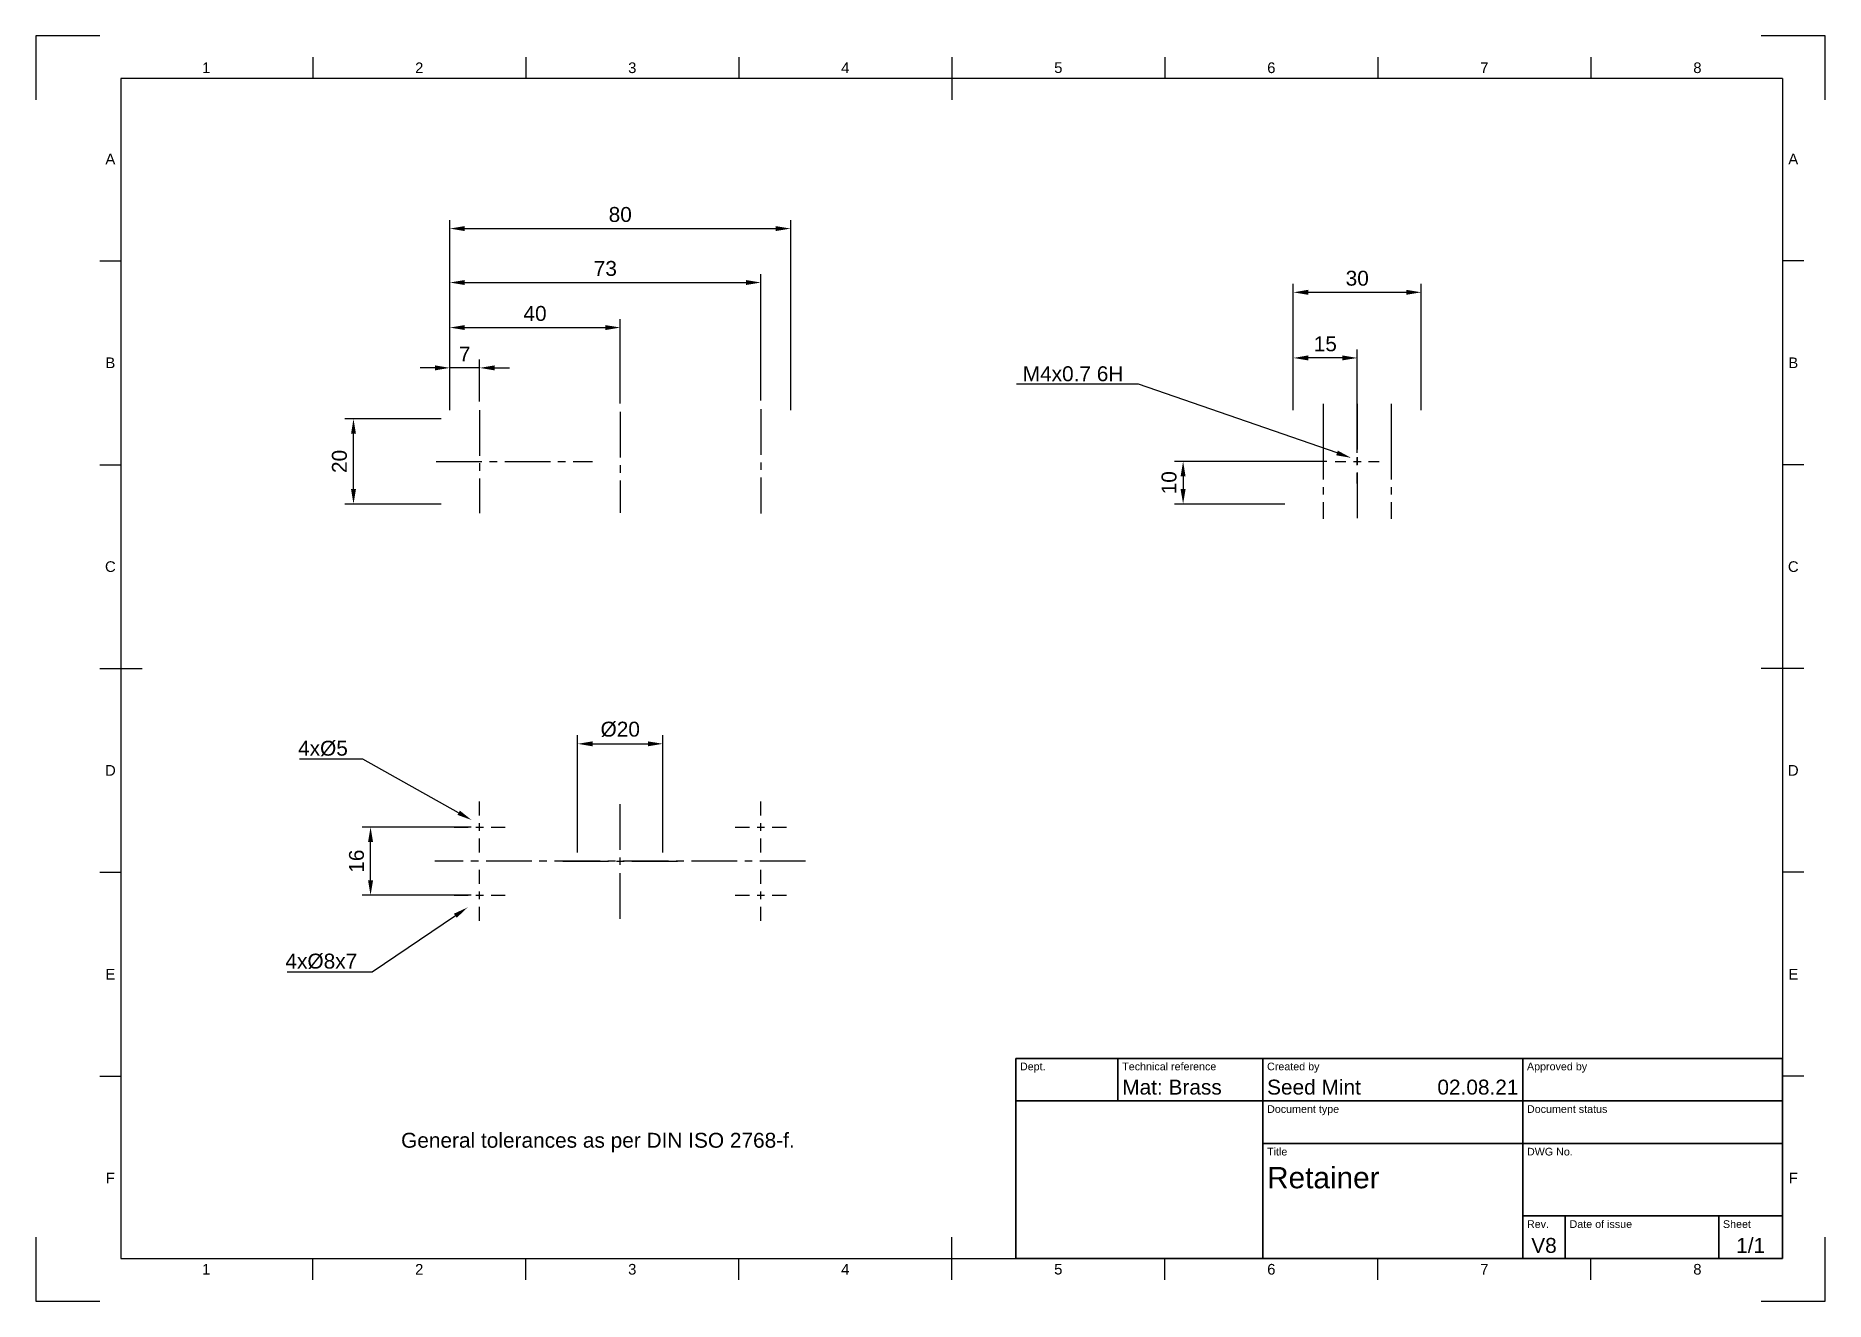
# Paper-space layout 'Plan1' of a CAD drawing. Header units: millimetres. Extents: x 0 to 420, y 0 to 297.
import ezdxf
from ezdxf import colors
from ezdxf.entities.mleader import LeaderData, LeaderLine
from ezdxf.enums import TextEntityAlignment as Align
from ezdxf.math import Vec2, Vec3

# ---------------------------------------------------------------- set-up
doc = ezdxf.new("R2010")
doc.units = ezdxf.units.MM
doc.header["$LTSCALE"] = 0.75
doc.linetypes.add('CENTER2', pattern=[28.575, 19.05, -3.175, 3.175, -3.175])
for name, color, linetype, lineweight in [('Annotations', 7, 'Continuous', 25), ('Border', 7, 'Continuous', 25), ('Center Lines', 7, 'CENTER2', 25), ('Dimensions', 7, 'Continuous', 25), ('TitleBlock', 7, 'Continuous', 35)]:
    doc.layers.add(name, color=color, linetype=linetype, lineweight=lineweight)
doc.styles.add('FusionTitle', font='Arial.ttf')
doc.styles.get("Standard").update_dxf_attribs({"font": 'Arial.ttf'})
doc.dimstyles.new('ISO-25', dxfattribs={"dimtxt": 3.5, "dimasz": 3.5, "dimexe": 2, "dimexo": 2, "dimgap": 1.5, "dimtad": 1, "dimzin": 12, "dimdsep": 46, "dimtxsty": 'Standard', "dimcen": 0, "dimclrd": 256, "dimclre": 256, "dimclrt": 256, "dimazin": 3, "dimtp": 0.1, "dimtm": 0.1, "dimtfac": 0.714, "dimtmove": 0, "dimatfit": 3, "dimfxl": 1, "dimtzin": 12, "dimarcsym": 0})

# ---------------------------------------------------------------- blocks, each defined once
blk = doc.blocks.new('ISO_A3_SHEET')
at = {"layer": 'Border'}
for p, q in [((65, 292), (65, 287)), ((115, 292), (115, 287)), ((165, 292), (165, 287)), ((215, 292), (215, 282)), ((265, 292), (265, 287)), ((315, 292), (315, 287)), ((365, 292), (365, 287)), ((410, 287), (20, 287)), ((20, 287), (20, 10)), ((410, 287), (410, 10)), ((15, 244.16666), (20, 244.16666)), ((415, 244.16666), (410, 244.16666)), ((15, 196.33333), (20, 196.33333)), ((415, 196.33333), (410, 196.33333)), ((15, 148.5), (25, 148.5)), ((415, 148.5), (405, 148.5)), ((15, 100.66667), (20, 100.66667)), ((415, 100.66667), (410, 100.66667)), ((15, 52.83334), (20, 52.83334)), ((415, 52.83334), (410, 52.83334)), ((215, 5), (215, 15)), ((20, 10), (410, 10)), ((65, 5), (65, 10)), ((115, 5), (115, 10)), ((165, 5), (165, 10)), ((265, 5), (265, 10)), ((315, 5), (315, 10)), ((365, 5), (365, 10))]:
    blk.add_line(p, q, dxfattribs=at)
at = {"layer": 'Defpoints'}
for p, q in [((15, 297), (0, 297)), ((0, 297), (0, 282)), ((420, 297), (405, 297)), ((420, 282), (420, 297)), ((0, 15), (0, 0)), ((420, 0), (420, 15)), ((0, 0), (15, 0)), ((405, 0), (420, 0))]:
    blk.add_line(p, q, dxfattribs=at)
at = {"layer": 'Border', "style": 'FusionTitle'}
for s, p in [('1', (40, 289.5)), ('2', (90, 289.5)), ('3', (140, 289.5)), ('4', (190, 289.5)), ('5', (240, 289.5)), ('6', (290, 289.5)), ('7', (340, 289.5)), ('8', (390, 289.5)), ('A', (17.5, 268.08333)), ('A', (412.5, 268.08333)), ('B', (17.5, 220.25)), ('B', (412.5, 220.25)), ('C', (17.5, 172.41667)), ('C', (412.5, 172.41667)), ('D', (17.5, 124.58334)), ('D', (412.5, 124.58334)), ('E', (17.5, 76.75001)), ('E', (412.5, 76.75001)), ('F', (17.5, 28.91668)), ('F', (412.5, 28.91668)), ('1', (40, 7.5)), ('2', (90, 7.5)), ('3', (140, 7.5)), ('4', (190, 7.5)), ('5', (240, 7.5)), ('6', (290, 7.5)), ('7', (340, 7.5)), ('8', (390, 7.5))]:
    blk.add_text(s, height=2.5, dxfattribs=at).set_placement(p, align=Align.MIDDLE)
blk = doc.blocks.new('ISO_TITLEBLOCK')
at = {"layer": 'TitleBlock'}
for p, q in [((0, 47), (-180, 47)), ((-180, 47), (-180, 0)), ((-156, 37), (-156, 47)), ((-122, 0), (-122, 47)), ((-61, 0), (-61, 47)), ((0, 0), (0, 47)), ((-180, 37), (0, 37)), ((-122, 27), (0, 27)), ((-61, 10), (0, 10)), ((-51, 0), (-51, 10)), ((-15, 0), (-15, 10)), ((-180, 0), (0, 0))]:
    blk.add_line(p, q, dxfattribs=at)
at = {"layer": 'TitleBlock', "style": 'FusionTitle'}
for s, p in [('Dept.', (-179, 46)), ('Technical reference', (-155, 46)), ('Created by', (-121, 46)), ('Approved by', (-60, 46)), ('Document type', (-121, 36)), ('Document status', (-60, 36)), ('Title', (-121, 26)), ('DWG No.', (-60, 26)), ('Rev.', (-60, 9)), ('Date of issue', (-50, 9)), ('Sheet', (-14, 9))]:
    blk.add_text(s, height=1.8, dxfattribs=at).set_placement(p, align=Align.TOP_LEFT)
for tag, height, p in [('DEPT', 3.5, (-179, 42)), ('TECHNICAL_REFERENCE', 3.5, (-155, 42)), ('CREATED_BY', 3.5, (-121, 42)), ('APPROVED_BY', 3.5, (-60, 42)), ('DOCUMENT_TYPE', 3.5, (-121, 32)), ('DOCUMENT_STATUS', 3.5, (-60, 32)), ('TITLE_1', 5, (-121, 21.5)), ('TITLE_2', 5, (-121, 14)), ('TITLE_3', 5, (-121, 6.5)), ('DATE_OF_ISSUE', 3.5, (-50, 5))]:
    blk.add_attdef(tag, text='', height=height, dxfattribs=at).set_placement(p, align=Align.TOP_LEFT)
for tag, p in [('CREATED_DATE', (-62, 42)), ('APPROVED_DATE', (-0.99, 42))]:
    blk.add_attdef(tag, text='', height=3.5, dxfattribs=at).set_placement(p, align=Align.TOP_RIGHT)
for tag, height, p in [('DRAWING_NUMBER', 5, (-30.5, 19.75)), ('REV', 3.5, (-56, 4.85)), ('SHEET', 3.5, (-7.5, 4.85))]:
    blk.add_attdef(tag, text='', height=height, dxfattribs=at).set_placement(p, align=Align.TOP_CENTER)
blk = doc.blocks.new('*D26')
at = {"layer": 'Defpoints', "color": 0, "transparency": 16777216}
for p in [(74.57, 207.1), (97.18, 207.1), (97.18, 187.1)]:
    blk.add_point(p, dxfattribs=at)
at = {"layer": 'Dimensions', "lineweight": -2, "transparency": 16777216}
for p, q in [((95.18, 207.1), (72.57, 207.1)), ((74.57, 190.6), (74.57, 203.6)), ((95.18, 187.1), (72.57, 187.1))]:
    blk.add_line(p, q, dxfattribs=at)
at = {"layer": 'Dimensions', "transparency": 16777216}
for points in [[(73.99, 203.6), (75.15, 203.6), (74.57, 207.1)], [(73.99, 190.6), (75.15, 190.6), (74.57, 187.1)]]:
    blk.add_solid(points, dxfattribs=at)
at = {"layer": 'Dimensions', "transparency": 16777216, "insert": (71.28, 197.1), "char_height": 3.5, "attachment_point": 5, "rotation": 90}
blk.add_mtext('20', dxfattribs=at)
blk = doc.blocks.new('*D27')
at = {"layer": 'Defpoints', "color": 0, "transparency": 16777216}
for p in [(325.16, 236.79), (295.16, 207.1), (325.16, 207.1)]:
    blk.add_point(p, dxfattribs=at)
at = {"layer": 'Dimensions', "lineweight": -2, "transparency": 16777216}
for p, q in [((295.16, 209.1), (295.16, 238.79)), ((298.66, 236.79), (321.66, 236.79)), ((325.16, 209.1), (325.16, 238.79))]:
    blk.add_line(p, q, dxfattribs=at)
at = {"layer": 'Dimensions', "transparency": 16777216}
for points in [[(298.66, 237.38), (298.66, 236.21), (295.16, 236.79)], [(321.66, 237.38), (321.66, 236.21), (325.16, 236.79)]]:
    blk.add_solid(points, dxfattribs=at)
at = {"layer": 'Dimensions', "transparency": 16777216, "insert": (310.16, 240.08), "char_height": 3.5, "attachment_point": 5}
blk.add_mtext('30', dxfattribs=at)
blk = doc.blocks.new('*U28')
at = {"layer": 'Center Lines', "color": 0, "ltscale": 0.75, "transparency": 16777216}
for p, q in [((0, 2.68), (0, 5.17)), ((-5.17, 0), (-2.68, 0)), ((2.68, 0), (5.17, 0)), ((0, -5.17), (0, -2.68))]:
    blk.add_line(p, q, dxfattribs=at)
at = {"layer": 'Center Lines', "color": 0, "linetype": 'Continuous', "ltscale": 0.75, "transparency": 16777216}
for p, q in [((-0.89, 0), (0.89, 0)), ((0, -0.89), (0, 0.89))]:
    blk.add_line(p, q, dxfattribs=at)
blk = doc.blocks.new('*D29')
at = {"layer": 'Defpoints', "color": 0, "transparency": 16777216}
for p in [(295.16, 221.39), (295.16, 207.1), (310.16, 197.1)]:
    blk.add_point(p, dxfattribs=at)
at = {"layer": 'Dimensions', "lineweight": -2, "transparency": 16777216}
for p, q in [((295.16, 209.1), (295.16, 223.39)), ((310.16, 199.1), (310.16, 223.39)), ((306.66, 221.39), (298.66, 221.39))]:
    blk.add_line(p, q, dxfattribs=at)
at = {"layer": 'Dimensions', "transparency": 16777216}
for points in [[(298.66, 221.98), (298.66, 220.81), (295.16, 221.39)], [(306.66, 221.98), (306.66, 220.81), (310.16, 221.39)]]:
    blk.add_solid(points, dxfattribs=at)
at = {"layer": 'Dimensions', "transparency": 16777216, "insert": (302.66, 224.68), "char_height": 3.5, "attachment_point": 5}
blk.add_mtext('15', dxfattribs=at)
blk = doc.blocks.new('*D30')
at = {"layer": 'Defpoints', "color": 0, "transparency": 16777216}
for p in [(304.99, 197.1), (269.29, 187.1), (295.16, 187.1)]:
    blk.add_point(p, dxfattribs=at)
at = {"layer": 'Dimensions', "lineweight": -2, "transparency": 16777216}
for p, q in [((302.99, 197.1), (267.29, 197.1)), ((269.29, 193.6), (269.29, 190.6)), ((293.16, 187.1), (267.29, 187.1))]:
    blk.add_line(p, q, dxfattribs=at)
at = {"layer": 'Dimensions', "transparency": 16777216}
for points in [[(268.7, 193.6), (269.87, 193.6), (269.29, 197.1)], [(268.7, 190.6), (269.87, 190.6), (269.29, 187.1)]]:
    blk.add_solid(points, dxfattribs=at)
at = {"layer": 'Dimensions', "transparency": 16777216, "insert": (266, 192.1), "char_height": 3.5, "attachment_point": 5, "rotation": 90}
blk.add_mtext('10', dxfattribs=at)
blk = doc.blocks.new('*U31')
at = {"layer": 'Center Lines', "color": 0, "ltscale": 0.75, "transparency": 16777216}
for p, q in [((0, 2.68), (0, 6)), ((-6, 0), (-2.68, 0)), ((2.68, 0), (6, 0)), ((0, -6), (0, -2.68))]:
    blk.add_line(p, q, dxfattribs=at)
at = {"layer": 'Center Lines', "color": 0, "linetype": 'Continuous', "ltscale": 0.75, "transparency": 16777216}
for p, q in [((-0.89, 0), (0.89, 0)), ((0, -0.89), (0, 0.89))]:
    blk.add_line(p, q, dxfattribs=at)
blk = doc.blocks.new('*U32')
at = {"layer": 'Center Lines', "color": 0, "ltscale": 0.75, "transparency": 16777216}
for p, q in [((0, 2.68), (0, 6)), ((-6, 0), (-2.68, 0)), ((2.68, 0), (6, 0)), ((0, -6), (0, -2.68))]:
    blk.add_line(p, q, dxfattribs=at)
at = {"layer": 'Center Lines', "color": 0, "linetype": 'Continuous', "ltscale": 0.75, "transparency": 16777216}
for p, q in [((-0.89, 0), (0.89, 0)), ((0, -0.89), (0, 0.89))]:
    blk.add_line(p, q, dxfattribs=at)
blk = doc.blocks.new('*U33')
at = {"layer": 'Center Lines', "color": 0, "ltscale": 0.75, "transparency": 16777216}
for p, q in [((0, 2.68), (0, 6)), ((-6, 0), (-2.68, 0)), ((2.68, 0), (6, 0)), ((0, -6), (0, -2.68))]:
    blk.add_line(p, q, dxfattribs=at)
at = {"layer": 'Center Lines', "color": 0, "linetype": 'Continuous', "ltscale": 0.75, "transparency": 16777216}
for p, q in [((-0.89, 0), (0.89, 0)), ((0, -0.89), (0, 0.89))]:
    blk.add_line(p, q, dxfattribs=at)
blk = doc.blocks.new('*U34')
at = {"layer": 'Center Lines', "color": 0, "ltscale": 0.75, "transparency": 16777216}
for p, q in [((0, 2.68), (0, 6)), ((-6, 0), (-2.68, 0)), ((2.68, 0), (6, 0)), ((0, -6), (0, -2.68))]:
    blk.add_line(p, q, dxfattribs=at)
at = {"layer": 'Center Lines', "color": 0, "linetype": 'Continuous', "ltscale": 0.75, "transparency": 16777216}
for p, q in [((-0.89, 0), (0.89, 0)), ((0, -0.89), (0, 0.89))]:
    blk.add_line(p, q, dxfattribs=at)
blk = doc.blocks.new('*U36')
at = {"layer": 'Center Lines', "color": 0, "ltscale": 0.75, "transparency": 16777216}
for p, q in [((0, 2.68), (0, 13.5)), ((-13.5, 0), (-2.68, 0)), ((2.68, 0), (13.5, 0)), ((0, -13.5), (0, -2.68))]:
    blk.add_line(p, q, dxfattribs=at)
at = {"layer": 'Center Lines', "color": 0, "linetype": 'Continuous', "ltscale": 0.75, "transparency": 16777216}
for p, q in [((-0.89, 0), (0.89, 0)), ((0, -0.89), (0, 0.89))]:
    blk.add_line(p, q, dxfattribs=at)
blk = doc.blocks.new('*U37')
at = {"layer": 'Center Lines', "color": 0, "ltscale": 0.75, "transparency": 16777216}
blk.add_line((43.5, 0), (-43.5, 0), dxfattribs=at)
blk = doc.blocks.new('*D41')
at = {"layer": 'Defpoints', "color": 0, "transparency": 16777216}
for p in [(78.57, 111.28), (104.18, 111.28), (104.18, 95.28)]:
    blk.add_point(p, dxfattribs=at)
at = {"layer": 'Dimensions', "lineweight": -2, "transparency": 16777216}
for p, q in [((102.18, 111.28), (76.57, 111.28)), ((78.57, 98.78), (78.57, 107.78)), ((102.18, 95.28), (76.57, 95.28))]:
    blk.add_line(p, q, dxfattribs=at)
at = {"layer": 'Dimensions', "transparency": 16777216}
for points in [[(77.99, 107.78), (79.16, 107.78), (78.57, 111.28)], [(77.99, 98.78), (79.16, 98.78), (78.57, 95.28)]]:
    blk.add_solid(points, dxfattribs=at)
at = {"layer": 'Dimensions', "transparency": 16777216, "insert": (75.29, 103.28), "char_height": 3.5, "attachment_point": 5, "rotation": 90}
blk.add_mtext('16', dxfattribs=at)
blk = doc.blocks.new('*D42')
at = {"layer": 'Defpoints', "color": 0, "transparency": 16777216}
for p in [(147.18, 130.82), (127.18, 103.28), (147.18, 103.28)]:
    blk.add_point(p, dxfattribs=at)
at = {"layer": 'Dimensions', "lineweight": -2, "transparency": 16777216}
for p, q in [((127.18, 105.28), (127.18, 132.82)), ((130.68, 130.82), (143.68, 130.82)), ((147.18, 105.28), (147.18, 132.82))]:
    blk.add_line(p, q, dxfattribs=at)
at = {"layer": 'Dimensions', "transparency": 16777216}
for points in [[(130.68, 131.4), (130.68, 130.24), (127.18, 130.82)], [(143.68, 131.4), (143.68, 130.24), (147.18, 130.82)]]:
    blk.add_solid(points, dxfattribs=at)
at = {"layer": 'Dimensions', "transparency": 16777216, "insert": (137.18, 134.2), "char_height": 3.5, "attachment_point": 5}
blk.add_mtext('%%C20', dxfattribs=at)
blk = doc.blocks.new('*U43')
at = {"layer": 'Center Lines', "color": 0, "ltscale": 0.75, "transparency": 16777216}
blk.add_line((0, 7), (0, -7), dxfattribs=at)
blk = doc.blocks.new('*U44')
at = {"layer": 'Center Lines', "color": 0, "ltscale": 0.75, "transparency": 16777216}
blk.add_line((0, 10), (0, -10), dxfattribs=at)
blk = doc.blocks.new('*U45')
at = {"layer": 'Center Lines', "color": 0, "ltscale": 0.75, "transparency": 16777216}
blk.add_line((0, 13.5), (0, -13.5), dxfattribs=at)
blk = doc.blocks.new('*U46')
at = {"layer": 'Center Lines', "color": 0, "ltscale": 0.75, "transparency": 16777216}
blk.add_line((0, 10), (0, -10), dxfattribs=at)
blk = doc.blocks.new('*U47')
at = {"layer": 'Center Lines', "color": 0, "ltscale": 0.75, "transparency": 16777216}
blk.add_line((0, 7), (0, -7), dxfattribs=at)
blk = doc.blocks.new('*U48')
at = {"layer": 'Center Lines', "color": 0, "ltscale": 0.75, "transparency": 16777216}
blk.add_line((0, 15.56), (0, -8.66), dxfattribs=at)
blk = doc.blocks.new('*U49')
at = {"layer": 'Center Lines', "color": 0, "ltscale": 0.75, "transparency": 16777216}
blk.add_line((-18.35, 0), (18.35, 0), dxfattribs=at)
blk = doc.blocks.new('*U50')
at = {"layer": 'Center Lines', "color": 0, "ltscale": 0.75, "transparency": 16777216}
blk.add_line((0, 15.79), (0, -8.73), dxfattribs=at)
blk = doc.blocks.new('*U51')
at = {"layer": 'Center Lines', "color": 0, "ltscale": 0.75, "transparency": 16777216}
blk.add_line((0, 8.71), (0, -14.99), dxfattribs=at)
blk = doc.blocks.new('*D52')
at = {"layer": 'Defpoints', "color": 0, "transparency": 16777216}
for p in [(97.18, 219.06), (97.18, 207.1), (104.18, 209.16)]:
    blk.add_point(p, dxfattribs=at)
at = {"layer": 'Dimensions', "lineweight": -2, "transparency": 16777216}
for p, q in [((93.68, 219.06), (90.18, 219.06)), ((97.18, 209.1), (97.18, 221.06)), ((104.18, 219.06), (97.18, 219.06)), ((104.18, 211.16), (104.18, 221.06)), ((107.68, 219.06), (111.18, 219.06))]:
    blk.add_line(p, q, dxfattribs=at)
at = {"layer": 'Dimensions', "transparency": 16777216}
for points in [[(93.68, 219.64), (93.68, 218.47), (97.18, 219.06)], [(107.68, 219.64), (107.68, 218.47), (104.18, 219.06)]]:
    blk.add_solid(points, dxfattribs=at)
at = {"layer": 'Dimensions', "transparency": 16777216, "insert": (100.68, 222.31), "char_height": 3.5, "attachment_point": 5}
blk.add_mtext('7', dxfattribs=at)
blk = doc.blocks.new('*D53')
at = {"layer": 'Defpoints', "color": 0, "transparency": 16777216}
for p in [(137.18, 228.52), (97.18, 207.1), (137.18, 208.72)]:
    blk.add_point(p, dxfattribs=at)
at = {"layer": 'Dimensions', "lineweight": -2, "transparency": 16777216}
for p, q in [((97.18, 209.1), (97.18, 230.52)), ((100.68, 228.52), (133.68, 228.52)), ((137.18, 210.72), (137.18, 230.52))]:
    blk.add_line(p, q, dxfattribs=at)
at = {"layer": 'Dimensions', "transparency": 16777216}
for points in [[(100.68, 229.1), (100.68, 227.94), (97.18, 228.52)], [(133.68, 229.1), (133.68, 227.94), (137.18, 228.52)]]:
    blk.add_solid(points, dxfattribs=at)
at = {"layer": 'Dimensions', "transparency": 16777216, "insert": (117.18, 231.81), "char_height": 3.5, "attachment_point": 5}
blk.add_mtext('40', dxfattribs=at)
blk = doc.blocks.new('*D54')
at = {"layer": 'Defpoints', "color": 0, "transparency": 16777216}
for p in [(170.18, 239.09), (97.18, 207.1), (170.18, 209.39)]:
    blk.add_point(p, dxfattribs=at)
at = {"layer": 'Dimensions', "lineweight": -2, "transparency": 16777216}
for p, q in [((97.18, 209.1), (97.18, 241.09)), ((170.18, 211.39), (170.18, 241.09)), ((100.68, 239.09), (166.68, 239.09))]:
    blk.add_line(p, q, dxfattribs=at)
at = {"layer": 'Dimensions', "transparency": 16777216}
for points in [[(100.68, 239.67), (100.68, 238.5), (97.18, 239.09)], [(166.68, 239.67), (166.68, 238.5), (170.18, 239.09)]]:
    blk.add_solid(points, dxfattribs=at)
at = {"layer": 'Dimensions', "transparency": 16777216, "insert": (133.68, 242.38), "char_height": 3.5, "attachment_point": 5}
blk.add_mtext('73', dxfattribs=at)
blk = doc.blocks.new('*D55')
at = {"layer": 'Defpoints', "color": 0, "transparency": 16777216}
for p in [(177.18, 251.75), (97.18, 207.1), (177.18, 207.1)]:
    blk.add_point(p, dxfattribs=at)
at = {"layer": 'Dimensions', "lineweight": -2, "transparency": 16777216}
for p, q in [((97.18, 209.1), (97.18, 253.75)), ((177.18, 209.1), (177.18, 253.75)), ((100.68, 251.75), (173.68, 251.75))]:
    blk.add_line(p, q, dxfattribs=at)
at = {"layer": 'Dimensions', "transparency": 16777216}
for points in [[(100.68, 252.33), (100.68, 251.17), (97.18, 251.75)], [(173.68, 252.33), (173.68, 251.17), (177.18, 251.75)]]:
    blk.add_solid(points, dxfattribs=at)
at = {"layer": 'Dimensions', "transparency": 16777216, "insert": (137.18, 255.04), "char_height": 3.5, "attachment_point": 5}
blk.add_mtext('80', dxfattribs=at)

psp = doc.layouts.new('Plan1')

# ---------------------------------------------------------------- block references
at = {"layer": 'Border'}
psp.add_blockref('ISO_A3_SHEET', (0, 0), dxfattribs=at)
at = {"layer": 'Center Lines', "ltscale": 0.75}
for name, p in [('*U43', (302.161, 203.596)), ('*U45', (310.161, 197.096)), ('*U47', (318.161, 203.596)), ('*U48', (104.183, 193.596)), ('*U51', (137.183, 200.013)), ('*U50', (170.183, 193.596)), ('*U44', (302.161, 193.596)), ('*U28', (310.161, 197.096)), ('*U46', (318.161, 193.596)), ('*U49', (112.333, 197.096)), ('*U31', (104.183, 111.28)), ('*U36', (137.183, 103.28)), ('*U33', (170.183, 111.28)), ('*U37', (137.183, 103.28)), ('*U32', (104.183, 95.28)), ('*U34', (170.183, 95.28))]:
    psp.add_blockref(name, p, dxfattribs=at)
at = {"layer": 'TitleBlock'}
psp.add_blockref('ISO_TITLEBLOCK', (410, 10), dxfattribs=at).add_auto_attribs({'REV': 'V8', 'CREATED_DATE': '02.08.21', 'SHEET': '1/1', 'TITLE_1': 'Retainer', 'CREATED_BY': 'Seed Mint', 'TECHNICAL_REFERENCE': 'Mat: Brass'})

# ---------------------------------------------------------------- texts
at = {"layer": 'Annotations', "insert": (85.742, 39.523), "char_height": 3.5, "width": 96.30205, "attachment_point": 1}
psp.add_mtext('General tolerances as per DIN ISO 2768-f.^J^J', dxfattribs=at)

# ---------------------------------------------------------------- dimensions: what is measured, and where the dimension line sits
at = {"layer": 'Dimensions'}
for base, p1, p2, picture, middle in [((177.183, 251.749), (97.183, 207.096), (177.183, 207.096), '*D55', (137.183, 255.036)), ((295.161, 221.392), (310.161, 197.096), (295.161, 207.096), '*D29', (302.661, 224.679))]:
    dim = psp.add_linear_dim(base=base, p1=p1, p2=p2, angle=180, dimstyle='ISO-25', override={"dimlfac": -1, "dimclrd": 256, "dimclre": 256}, dxfattribs=at)
    dim.commit()
    dim.dimension.update_dxf_attribs({"geometry": picture, "text_midpoint": middle})
for base, p1, p2, picture, middle in [((170.183, 239.088), (97.183, 207.096), (170.183, 209.39), '*D54', (133.683, 242.376)), ((137.183, 228.519), (97.183, 207.096), (137.183, 208.72), '*D53', (117.183, 231.806)), ((97.183, 219.057), (104.183, 209.157), (97.183, 207.096), '*D52', (100.683, 222.307))]:
    dim = psp.add_linear_dim(base=base, p1=p1, p2=p2, dimstyle='ISO-25', override={"dimlfac": -1, "dimclrd": 256, "dimclre": 256}, dxfattribs=at)
    dim.commit()
    dim.dimension.update_dxf_attribs({"geometry": picture, "text_midpoint": middle})
for p1, p2, distance, picture, middle in [((295.161, 207.096), (325.161, 207.096), 29.698, '*D27', (310.161, 240.083)), ((104.183, 95.28), (104.183, 111.28), 25.608, '*D41', (75.288, 103.28))]:
    dim = psp.add_aligned_dim(p1=p1, p2=p2, distance=distance, dimstyle='ISO-25', override={"dimlfac": -1, "dimclrd": 256, "dimclre": 256}, dxfattribs=at)
    dim.commit()
    dim.dimension.update_dxf_attribs({"geometry": picture, "text_midpoint": middle})
for base, p1, p2, picture, middle in [((74.571, 207.096), (97.183, 187.096), (97.183, 207.096), '*D26', (74.571, 197.096)), ((269.288, 187.096), (304.995, 197.096), (295.161, 187.096), '*D30', (269.288, 192.096))]:
    dim = psp.add_linear_dim(base=base, p1=p1, p2=p2, angle=90, dimstyle='ISO-25', override={"dimlfac": -1}, dxfattribs=at)
    dim.commit()
    dim.dimension.update_dxf_attribs({"geometry": picture, "text_midpoint": middle, "dimtype": 160})
dim = psp.add_linear_dim(base=(147.183, 130.819), p1=(127.183, 103.28), p2=(147.183, 103.28), text='%%C<>', dimstyle='ISO-25', override={"dimlfac": -1}, dxfattribs=at)
dim.commit()
dim.dimension.update_dxf_attribs({"geometry": '*D42', "text_midpoint": (137.183, 130.819), "dimtype": 160})

# ---------------------------------------------------------------- leaders
at = {"layer": 'Annotations'}
ml = psp.add_multileader_mtext('Standard', dxfattribs=at)
ml.set_content(' M4x0.7 6H ', color=256)
ml.set_leader_properties()
ml.build(insert=Vec2(0, 0))
ml.multileader.update_dxf_attribs({"text_left_attachment_type": 5, "text_right_attachment_type": 5, "dogleg_length": 3.5, "arrow_head_size": 3.5})
ctx = ml.context
ctx.base_point, ctx.char_height, ctx.arrow_head_size, ctx.landing_gap_size, ctx.plane_origin = Vec3(230.675, 215.218), 3.5, 3.5, 0, Vec3(308.725, 197.943)
ctx.left_attachment, ctx.right_attachment, ctx.text_align_type = 5, 5, 2
notes = []
notes.append((ctx, [(0, (1, 1, 0), (258.782, 215.218), (-1, 0), 3.5, [(0, [(308.725, 197.943)], 0, [])])]))
ctx.mtext.insert, ctx.mtext.alignment, ctx.mtext.flow_direction = Vec3(255.282, 219.432), 3, 5
ml = psp.add_multileader_mtext('Standard', dxfattribs=at)
ml.set_content('4x%%C5', color=256)
ml.set_leader_properties()
ml.build(insert=Vec2(0, 0))
ml.multileader.update_dxf_attribs({"text_left_attachment_type": 5, "text_right_attachment_type": 5, "dogleg_length": 3.5, "arrow_head_size": 3.5})
ctx = ml.context
ctx.base_point, ctx.char_height, ctx.arrow_head_size, ctx.landing_gap_size, ctx.plane_origin = Vec3(61.818, 127.215), 3.5, 3.5, 0, Vec3(102.307, 104.969)
ctx.left_attachment, ctx.right_attachment, ctx.text_align_type = 5, 5, 2
notes.append((ctx, [(0, (1, 1, 0), (76.746, 127.215), (-1, 0), 3.5, [(0, [(102.307, 112.933)], 0, [])])]))
ctx.mtext.insert, ctx.mtext.alignment, ctx.mtext.flow_direction = Vec3(73.246, 131.544), 3, 5
ml = psp.add_multileader_mtext('Standard', dxfattribs=at)
ml.set_content('4x%%C8x7', color=256)
ml.set_leader_properties()
ml.build(insert=Vec2(0, 0))
ml.multileader.update_dxf_attribs({"text_left_attachment_type": 5, "text_right_attachment_type": 5, "dogleg_length": 3.5, "arrow_head_size": 3.5})
ctx = ml.context
ctx.base_point, ctx.char_height, ctx.arrow_head_size, ctx.landing_gap_size, ctx.plane_origin = Vec3(58.88, 77.243), 3.5, 3.5, 0, Vec3(101.37, 84.473)
ctx.left_attachment, ctx.right_attachment, ctx.text_align_type = 5, 5, 2
notes.append((ctx, [(0, (1, 1, 0), (78.946, 77.243), (-1, 0), 3.5, [(0, [(101.37, 92.437)], 0, [])])]))
ctx.mtext.insert, ctx.mtext.alignment, ctx.mtext.flow_direction = Vec3(75.446, 81.572), 3, 5
for ctx, leaders in notes:
    for number, flags, end, landing, length, lines in leaders:
        leader = LeaderData()
        leader.index, (leader.has_last_leader_line, leader.has_dogleg_vector, leader.attachment_direction) = number, flags
        leader.last_leader_point, leader.dogleg_vector, leader.dogleg_length = Vec3(end), Vec3(landing), length
        for number, points, colour, breaks in lines:
            line = LeaderLine()
            line.index, line.vertices, line.color, line.breaks = number, Vec3.list(points), colors.encode_raw_color(colour), breaks
            leader.lines.append(line)
        ctx.leaders.append(leader)

doc.saveas('drawing.dxf')
